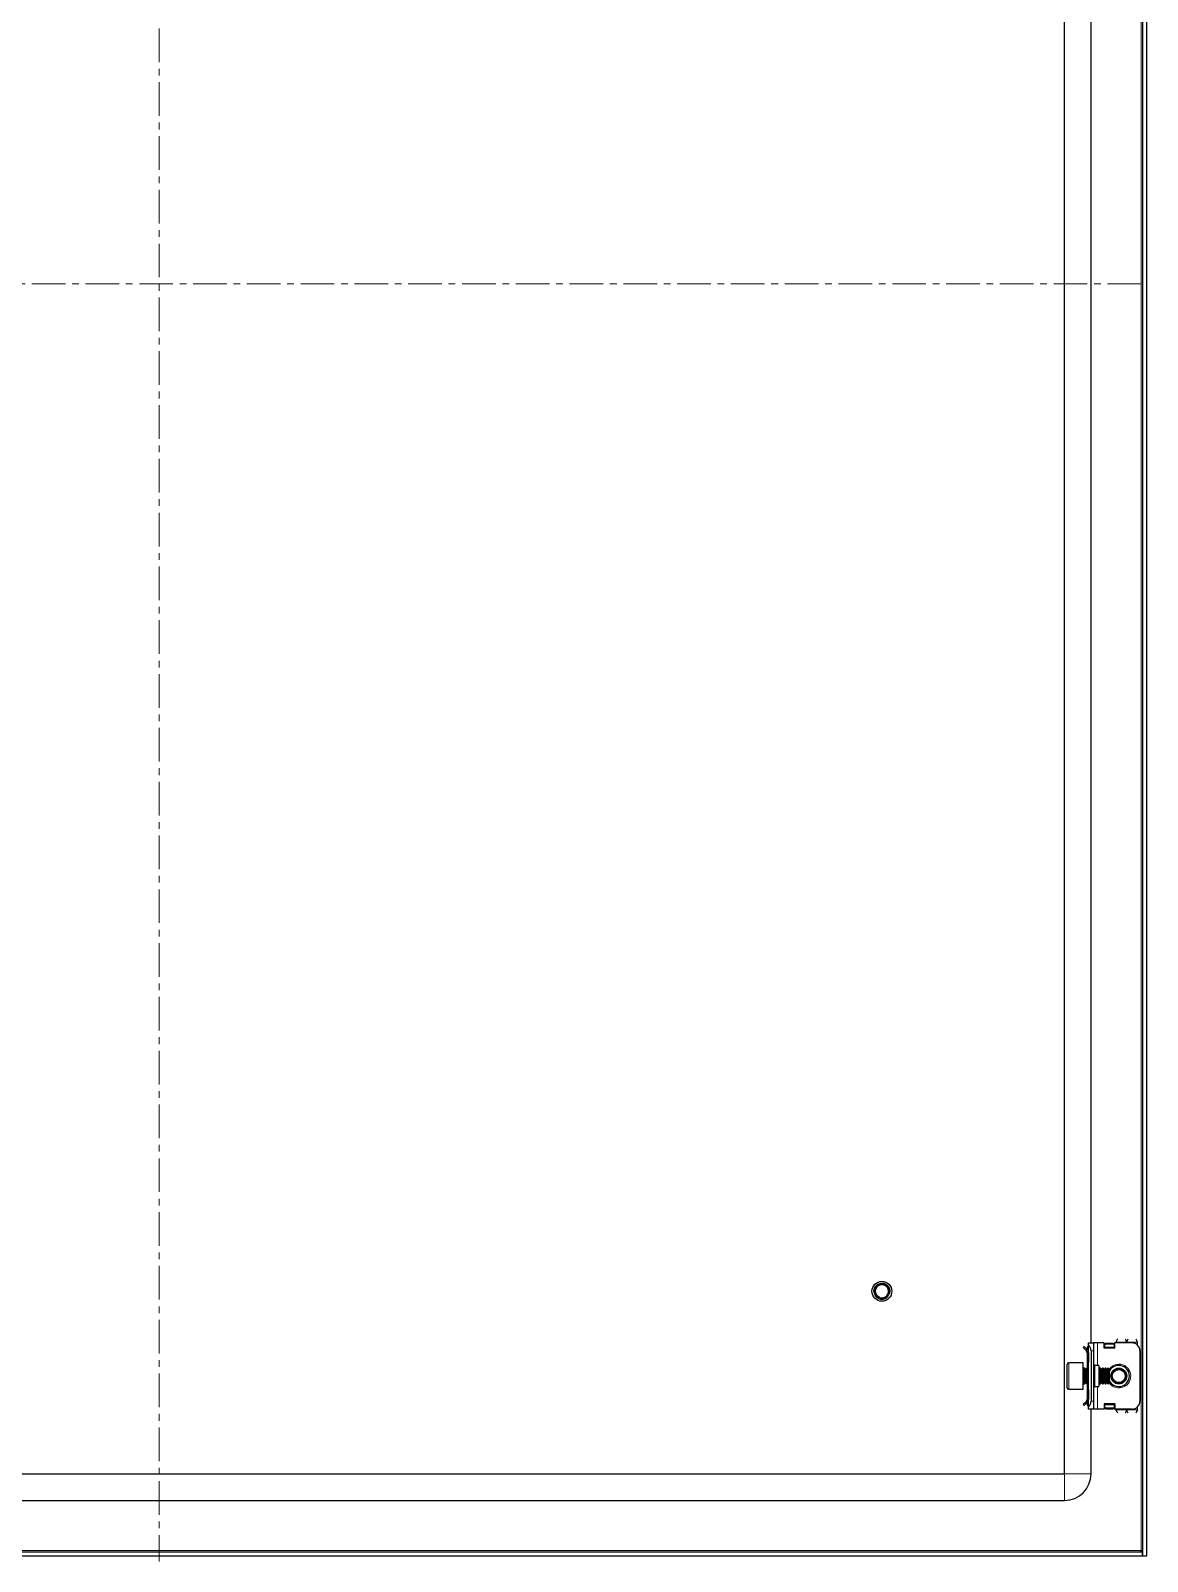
# Model space of a CAD drawing. Header units: millimetres. Extents: x -361 to 1428, y -353 to 966.
# Drawn here: x 1006 to 1428, y -190 to 388 of the extents above; entities that cross this region are included whole.
import ezdxf

# ---------------------------------------------------------------- set-up
doc = ezdxf.new("R2010")
doc.units = ezdxf.units.MM
doc.linetypes.add('CENTERX2', pattern=[20.32, 12.7, -2.54, 2.54, -2.54])
doc.layers.add('FORMAT', color=7, linetype='Continuous')

msp = doc.modelspace()

# ---------------------------------------------------------------- linework, layer by layer
at = {"color": 8, "linetype": 'Continuous', "lineweight": 18}
for p, q in [((1425.62, 770.49), (1425.62, -186.31)), ((1405.72, -109.41), (1405.51, -109.21)), ((1409.22, -107.91), (1409.22, -116.41)), ((1415.47, -109.56), (1411.97, -109.56)), ((1416.22, -107.66), (1420.22, -107.66)), ((1424.22, -107.66), (1420.22, -107.66)), ((1398.32, -115.41), (1398.32, -117.72)), ((1405.72, -109.91), (1405.22, -109.91)), ((1407.72, -110.91), (1406.72, -110.91)), ((1398.32, -117.72), (1398.32, -125.41)), ((1403.97, -117.41), (1403.97, -123.41)), ((1408.22, -116.41), (1408.22, -124.41)), ((1409.22, -124.41), (1409.22, -132.91)), ((1405.72, -130.91), (1405.22, -130.91)), ((1405.72, -131.41), (1405.51, -131.62)), ((1406.72, -129.91), (1407.72, -129.91)), ((1411.97, -131.27), (1415.47, -131.27)), ((1420.22, -133.16), (1416.22, -133.16)), ((1424.22, -133.16), (1420.22, -133.16)), ((1396.72, -157.41), (1396.72, -167.41)), ((1396.72, -157.41), (1406.72, -157.41)), ((1425.62, -186.31), (683.82, -186.31))]:
    msp.add_line(p, q, dxfattribs=at)
at = {"color": 7, "linetype": 'Continuous', "lineweight": 25}
for p, q in [((1426.22, 772.59), (1426.22, -188.41)), ((1427.72, 772.59), (1427.72, -188.41)), ((1396.72, -157.41), (1396.72, 741.59)), ((1406.72, -107.91), (1406.72, 692.09)), ((1325.45, -86.45), (1325.62, -86.32)), ((1326.18, -85.84), (1326.45, -85.71)), ((1326.74, -85.58), (1327.03, -85.51)), ((1327.12, -85.47), (1327.08, -85.48)), ((1327.27, -85.45), (1327.45, -85.43)), ((1328.26, -85.46), (1328.22, -85.46)), ((1328.44, -85.5), (1328.39, -85.49)), ((1328.62, -85.55), (1328.57, -85.54)), ((1328.63, -85.6), (1328.83, -85.63)), ((1328.79, -85.61), (1328.75, -85.6)), ((1329.15, -85.78), (1329.11, -85.75)), ((1329.15, -85.78), (1329.15, -85.89)), ((1329.33, -85.88), (1329.29, -85.86)), ((1329.5, -86), (1329.46, -85.97)), ((1329.5, -86), (1329.71, -86.18)), ((1329.66, -86.13), (1329.62, -86.1)), ((1329.81, -86.26), (1329.78, -86.23)), ((1329.94, -86.4), (1329.91, -86.37)), ((1324.73, -88.22), (1324.72, -88.27)), ((1324.72, -88.41), (1324.72, -88.41)), ((1324.73, -88.22), (1324.79, -87.91)), ((1324.75, -88.01), (1324.74, -88.06)), ((1324.78, -87.81), (1324.77, -87.86)), ((1324.83, -87.61), (1324.82, -87.66)), ((1324.88, -87.43), (1324.87, -87.48)), ((1324.94, -87.29), (1325.04, -87.11)), ((1324.95, -87.3), (1325.05, -87.11)), ((1325.43, -89.28), (1325.26, -88.87)), ((1325.56, -90.49), (1325.44, -90.36)), ((1325.45, -90.37), (1325.46, -90.39)), ((1325.56, -90.49), (1325.59, -90.53)), ((1325.7, -90.63), (1325.74, -90.67)), ((1325.86, -90.77), (1325.9, -90.8)), ((1326.02, -90.89), (1326.06, -90.92)), ((1326.55, -91.18), (1326.6, -91.2)), ((1327.52, -91.41), (1328.27, -91.34)), ((1328.41, -91.33), (1328.45, -91.32)), ((1328.6, -91.28), (1328.65, -91.27)), ((1328.79, -91.21), (1328.84, -91.2)), ((1329.17, -91.04), (1328.94, -91.12)), ((1328.98, -91.13), (1329.03, -91.11)), ((1329.34, -90.94), (1329.14, -91.05)), ((1329.16, -90.97), (1329.21, -91.02)), ((1329.17, -91.04), (1329.21, -91.02)), ((1330.01, -90.34), (1329.47, -90.85)), ((1329.91, -90.46), (1329.62, -90.73)), ((1329.79, -90.58), (1329.83, -90.55)), ((1330.53, -87.38), (1330.53, -87.37)), ((1330.63, -89.12), (1330.56, -89.35)), ((1330.59, -87.55), (1330.58, -87.51)), ((1330.58, -89.31), (1330.6, -89.26)), ((1330.64, -87.73), (1330.63, -87.69)), ((1330.63, -89.12), (1330.65, -89.07)), ((1330.68, -87.91), (1330.67, -87.87)), ((1330.68, -88.92), (1330.68, -88.87)), ((1330.72, -88.3), (1330.69, -88.54)), ((1330.72, -88.51), (1330.69, -88.76)), ((1330.7, -88.1), (1330.7, -88.06)), ((1330.7, -88.71), (1330.71, -88.66)), ((1330.72, -88.3), (1330.71, -88.25)), ((1330.72, -88.51), (1330.72, -88.46)), ((1404.16, -109.27), (1403.8, -109.63)), ((1404.78, -110.6), (1403.8, -109.63)), ((1405.13, -110.25), (1404.16, -109.27)), ((1405.51, -109.21), (1405.72, -109)), ((1405.72, -107.91), (1407.72, -107.91)), ((1405.72, -108.68), (1405.72, -107.91)), ((1405.72, -132.15), (1405.72, -108.68)), ((1407.72, -107.91), (1407.72, -110.91)), ((1409.22, -107.91), (1407.72, -107.91)), ((1411.72, -107.91), (1409.22, -107.91)), ((1411.72, -109.91), (1411.72, -107.91)), ((1411.97, -108.29), (1412.47, -107.94)), ((1412.47, -108.29), (1411.97, -108.65)), ((1411.97, -108.65), (1411.97, -108.29)), ((1411.97, -109.56), (1411.97, -108.65)), ((1411.97, -109.91), (1411.97, -109.56)), ((1412.47, -107.94), (1412.47, -108.29)), ((1412.47, -107.94), (1414.97, -107.94)), ((1412.47, -108.29), (1414.97, -108.29)), ((1414.97, -108.29), (1414.97, -107.94)), ((1414.97, -107.94), (1415.47, -108.29)), ((1415.47, -108.65), (1414.97, -108.29)), ((1415.47, -108.29), (1415.47, -108.65)), ((1415.47, -108.65), (1415.47, -109.56)), ((1415.47, -109.56), (1415.47, -109.91)), ((1415.52, -108.03), (1415.52, -109.91)), ((1415.72, -108.03), (1415.52, -108.03)), ((1415.72, -109.91), (1415.72, -107.91)), ((1422.22, -107.91), (1415.72, -107.91)), ((1416.22, -107.91), (1416.22, -107.66)), ((1424.22, -108.68), (1424.22, -107.66)), ((1403.72, -115.41), (1398.32, -115.41)), ((1403.72, -117.72), (1403.72, -115.41)), ((1404.78, -110.6), (1405.13, -110.25)), ((1405.22, -109.91), (1405.22, -110.31)), ((1405.22, -111.66), (1405.72, -111.66)), ((1405.22, -111.66), (1405.22, -115.16)), ((1405.72, -115.16), (1405.22, -115.16)), ((1405.22, -115.16), (1405.22, -117.41)), ((1405.72, -111.66), (1405.72, -115.16)), ((1406.72, -110.91), (1406.72, -129.91)), ((1407.72, -110.91), (1407.72, -129.91)), ((1415.72, -109.91), (1411.72, -109.91)), ((1425.22, -110.91), (1425.22, -129.91)), ((1397.72, -118.04), (1397.72, -116.01)), ((1397.72, -124.81), (1397.72, -118.04)), ((1403.72, -125.41), (1403.72, -117.72)), ((1404.33, -117.41), (1403.97, -117.41)), ((1404.72, -117.97), (1404.33, -117.41)), ((1404.33, -122.94), (1404.33, -117.41)), ((1405.11, -117.41), (1404.72, -117.97)), ((1404.72, -122.47), (1404.72, -117.97)), ((1405.33, -117.41), (1405.11, -117.41)), ((1405.11, -122.94), (1405.11, -117.41)), ((1405.72, -117.97), (1405.33, -117.41)), ((1405.33, -122.94), (1405.33, -117.41)), ((1409.72, -116.41), (1408.22, -116.41)), ((1409.72, -116.41), (1409.72, -124.41)), ((1410.11, -117.41), (1409.72, -117.97)), ((1410.33, -117.41), (1410.11, -117.41)), ((1410.11, -122.94), (1410.11, -117.41)), ((1410.72, -117.97), (1410.33, -117.41)), ((1410.33, -122.94), (1410.33, -117.41)), ((1411.11, -117.41), (1410.72, -117.97)), ((1410.72, -122.47), (1410.72, -117.97)), ((1411.33, -117.41), (1411.11, -117.41)), ((1411.11, -122.94), (1411.11, -117.41)), ((1411.72, -117.97), (1411.33, -117.41)), ((1411.33, -122.94), (1411.33, -117.41)), ((1412.11, -117.41), (1411.72, -117.97)), ((1411.72, -122.47), (1411.72, -117.97)), ((1412.33, -117.41), (1412.11, -117.41)), ((1412.11, -122.94), (1412.11, -117.41)), ((1412.72, -117.97), (1412.33, -117.41)), ((1412.33, -122.94), (1412.33, -117.41)), ((1413.11, -117.41), (1412.72, -117.97)), ((1412.72, -122.47), (1412.72, -117.97)), ((1413.16, -117.41), (1413.11, -117.41)), ((1413.11, -122.94), (1413.11, -117.41)), ((1413.72, -117.97), (1413.16, -117.41)), ((1413.16, -118.8), (1413.16, -117.41)), ((1413.16, -123.41), (1413.16, -118.8)), ((1413.72, -119.1), (1413.72, -117.97)), ((1413.72, -122.86), (1413.72, -119.1)), ((1398.32, -125.41), (1403.72, -125.41)), ((1403.97, -123.41), (1404.33, -123.41)), ((1404.33, -123.41), (1404.72, -122.86)), ((1404.33, -123.41), (1404.33, -122.94)), ((1404.72, -122.86), (1404.72, -122.47)), ((1404.72, -122.86), (1405.11, -123.41)), ((1405.11, -123.41), (1405.11, -122.94)), ((1405.11, -123.41), (1405.33, -123.41)), ((1405.22, -123.41), (1405.22, -125.66)), ((1405.22, -125.66), (1405.22, -129.16)), ((1405.22, -125.66), (1405.72, -125.66)), ((1405.33, -123.41), (1405.72, -122.86)), ((1405.33, -123.41), (1405.33, -122.94)), ((1405.72, -125.66), (1405.72, -129.16)), ((1408.22, -124.41), (1409.72, -124.41)), ((1409.72, -122.86), (1410.11, -123.41)), ((1410.11, -123.41), (1410.11, -122.94)), ((1410.11, -123.41), (1410.33, -123.41)), ((1410.33, -123.41), (1410.72, -122.86)), ((1410.33, -123.41), (1410.33, -122.94)), ((1410.72, -122.86), (1410.72, -122.47)), ((1410.72, -122.86), (1411.11, -123.41)), ((1411.11, -123.41), (1411.11, -122.94)), ((1411.11, -123.41), (1411.33, -123.41)), ((1411.33, -123.41), (1411.72, -122.86)), ((1411.33, -123.41), (1411.33, -122.94)), ((1411.72, -122.86), (1411.72, -122.47)), ((1411.72, -122.86), (1412.11, -123.41)), ((1412.11, -123.41), (1412.11, -122.94)), ((1412.11, -123.41), (1412.33, -123.41)), ((1412.33, -123.41), (1412.72, -122.86)), ((1412.33, -123.41), (1412.33, -122.94)), ((1412.72, -122.86), (1412.72, -122.47)), ((1412.72, -122.86), (1413.11, -123.41)), ((1413.11, -123.41), (1413.11, -122.94)), ((1413.11, -123.41), (1413.16, -123.41)), ((1413.16, -123.41), (1413.72, -122.86)), ((1404.78, -130.22), (1403.8, -131.2)), ((1404.16, -131.55), (1403.8, -131.2)), ((1405.13, -130.58), (1404.16, -131.55)), ((1404.78, -130.22), (1405.13, -130.58)), ((1405.22, -129.16), (1405.72, -129.16)), ((1405.22, -130.91), (1405.22, -130.45)), ((1405.72, -131.83), (1405.51, -131.62)), ((1405.72, -132.91), (1405.72, -132.15)), ((1407.72, -132.91), (1405.72, -132.91)), ((1406.72, -157.41), (1406.72, -132.91)), ((1407.72, -129.91), (1407.72, -132.91)), ((1409.22, -132.91), (1407.72, -132.91)), ((1411.72, -132.91), (1409.22, -132.91)), ((1415.72, -130.91), (1411.72, -130.91)), ((1411.72, -130.91), (1411.72, -132.91)), ((1411.97, -131.27), (1411.97, -130.91)), ((1411.97, -132.18), (1411.97, -131.27)), ((1411.97, -132.53), (1411.97, -132.18)), ((1411.97, -132.18), (1412.47, -132.53)), ((1412.47, -132.89), (1411.97, -132.53)), ((1412.47, -132.53), (1412.47, -132.89)), ((1414.97, -132.53), (1412.47, -132.53)), ((1414.97, -132.89), (1412.47, -132.89)), ((1414.97, -132.53), (1415.47, -132.18)), ((1414.97, -132.89), (1414.97, -132.53)), ((1415.47, -132.53), (1414.97, -132.89)), ((1415.47, -130.91), (1415.47, -131.27)), ((1415.47, -131.27), (1415.47, -132.18)), ((1415.47, -132.18), (1415.47, -132.53)), ((1415.52, -130.91), (1415.52, -132.8)), ((1415.52, -132.8), (1415.72, -132.8)), ((1415.72, -130.91), (1415.72, -132.91)), ((1422.22, -132.91), (1415.72, -132.91)), ((1416.22, -133.16), (1416.22, -132.91)), ((1424.22, -133.16), (1424.22, -132.15)), ((712.72, -157.41), (1396.72, -157.41)), ((712.72, -167.41), (1396.72, -167.41)), ((1426.02, -186.91), (683.42, -186.91)), ((1426.02, -188.41), (683.42, -188.41)), ((1425.62, -186.31), (1425.86, -186.91)), ((1426.02, -186.91), (1426.02, -188.41)), ((1427.72, -188.41), (1426.22, -188.41))]:
    msp.add_line(p, q, dxfattribs=at)
for centre, radius in [((1327.72, -88.41), 3.75), ((1417.22, -120.41), 3), ((1417.22, -120.41), 2.76), ((1417.22, -120.41), 2.45)]:
    msp.add_circle(centre, radius, dxfattribs=at)
for centre, radius, start, end in [((1327.72, -88.41), 2.5, 108.59442, 168.59442), ((1327.72, -88.41), 2.5, 48.59442, 108.59442), ((1327.72, -88.41), 2.5, 348.59442, 48.59442), ((1327.72, -88.41), 3, 180, 220.74374), ((1327.72, -88.41), 2.5, 168.59442, 190.51652), ((1327.72, -88.41), 3, 239.92857, 266.21929), ((1327.72, -88.41), 2.5, 255.88813, 288.59442), ((1327.72, -88.41), 2.5, 288.59442, 348.59442), ((1406.22, -109.91), 1, 135, 180), ((1403.72, -110.91), 3, 0, 48.18969), ((1422.22, -110.91), 3, 0, 90), ((1398.32, -116.01), 0.6, 90, 180), ((1403.97, -117.16), 0.25, 180, 270), ((1408.22, -115.91), 0.5, 180, 270), ((1417.22, -120.41), 4, 270, 151.04498), ((1398.32, -124.81), 0.6, 180, 270), ((1403.97, -123.66), 0.25, 90, 180), ((1408.22, -124.91), 0.5, 90, 180), ((1417.22, -120.41), 4, 208.95502, 270), ((1406.22, -130.91), 1, 180, 225), ((1403.72, -129.91), 3, 311.81031, 0), ((1422.22, -129.91), 3, 270, 0), ((1396.72, -157.41), 10, 270, 0)]:
    msp.add_arc(centre, radius, start, end, dxfattribs=at)
at = {"color": 8, "linetype": 'Continuous', "lineweight": 18}
for start, end in [(215.46217, 90), (90, 144.53783)]:
    msp.add_arc((1417.22, -120.41), 4.5, start, end, dxfattribs=at)
at = {"color": 7, "linetype": 'Continuous', "lineweight": 25}
for points, knots in [([(1324.88, -87.43), (1325.09, -87.01), (1325.41, -86.36), (1325.99, -85.97), (1326.2, -85.83)], [0, 0, 0, 0, 0.657042, 1, 1, 1, 1]), ([(1325.09, -87.03), (1325.12, -86.96), (1325.25, -86.61), (1325.57, -86.29), (1325.84, -86.07), (1325.89, -86.04)], [0, 0, 0, 0, 0.17549, 0.867074, 1, 1, 1, 1]), ([(1325.17, -86.89), (1325.19, -86.84), (1325.29, -86.54), (1325.54, -86.33), (1325.74, -86.16)], [0, 0, 0, 0, 0.171865, 1, 1, 1, 1]), ([(1326.56, -86.05), (1326.49, -86.09), (1326.17, -86.27), (1325.68, -86.74), (1325.37, -87.33), (1325.28, -87.67), (1325.27, -87.72)], [0, 0, 0, 0, 0.104785, 0.513079, 0.918136, 1, 1, 1, 1]), ([(1325.45, -86.45), (1325.45, -86.45), (1325.43, -86.47), (1325.42, -86.49), (1325.41, -86.5)], [0, 0, 0, 0, 0.2967964, 1, 1, 1, 1]), ([(1325.58, -86.31), (1325.57, -86.32), (1325.56, -86.33), (1325.55, -86.34), (1325.55, -86.34)], [0, 0, 0, 0, 0.484232, 1, 1, 1, 1]), ([(1325.71, -86.18), (1325.71, -86.19), (1325.69, -86.2), (1325.68, -86.21), (1325.68, -86.21)], [0, 0, 0, 0, 0.485158, 1, 1, 1, 1]), ([(1325.86, -86.06), (1325.85, -86.07), (1325.84, -86.08), (1325.83, -86.09), (1325.82, -86.09)], [0, 0, 0, 0, 0.4845464, 1, 1, 1, 1]), ([(1326.01, -85.95), (1326.01, -85.95), (1325.99, -85.96), (1325.98, -85.97), (1325.97, -85.97)], [0, 0, 0, 0, 0.4826873, 1, 1, 1, 1]), ([(1326.01, -85.95), (1326.02, -85.94), (1326.07, -85.9), (1326.13, -85.88), (1326.17, -85.86)], [0, 0, 0, 0, 0.2307506, 1, 1, 1, 1]), ([(1326.18, -85.84), (1326.17, -85.84), (1326.16, -85.85), (1326.15, -85.86), (1326.14, -85.86)], [0, 0, 0, 0, 0.480194, 1, 1, 1, 1]), ([(1326.18, -85.84), (1326.21, -85.86), (1326.27, -85.89), (1326.34, -85.96), (1326.38, -86.01), (1326.39, -86.04)], [0, 0, 0, 0, 0.3628583, 0.6934345, 1, 1, 1, 1]), ([(1326.54, -86.1), (1326.53, -86.09), (1326.49, -86.09), (1326.42, -86.06), (1326.34, -86.01), (1326.26, -85.93), (1326.22, -85.87), (1326.2, -85.83)], [0, 0, 0, 0, 0.084477, 0.253367, 0.470159, 0.686909, 1, 1, 1, 1]), ([(1326.36, -85.74), (1326.35, -85.74), (1326.34, -85.75), (1326.32, -85.76), (1326.32, -85.76)], [0, 0, 0, 0, 0.477867, 1, 1, 1, 1]), ([(1326.47, -86.04), (1326.47, -86.02), (1326.46, -85.97), (1326.43, -85.9), (1326.38, -85.82), (1326.34, -85.78), (1326.32, -85.76)], [0, 0, 0, 0, 0.154183, 0.462567, 0.728091, 1, 1, 1, 1]), ([(1326.36, -85.74), (1326.39, -85.76), (1326.45, -85.8), (1326.51, -85.87), (1326.56, -85.95), (1326.59, -86.02), (1326.59, -86.05), (1326.59, -86.06)], [0, 0, 0, 0, 0.2607623, 0.4948046, 0.7237939, 0.9427899, 1, 1, 1, 1]), ([(1326.55, -85.65), (1326.54, -85.65), (1326.53, -85.66), (1326.51, -85.67), (1326.5, -85.67)], [0, 0, 0, 0, 0.476486, 1, 1, 1, 1]), ([(1326.64, -86.07), (1326.64, -86.05), (1326.64, -86), (1326.63, -85.91), (1326.6, -85.82), (1326.56, -85.74), (1326.52, -85.69), (1326.5, -85.67)], [0, 0, 0, 0, 0.114393, 0.350182, 0.585971, 0.790611, 1, 1, 1, 1]), ([(1326.55, -85.65), (1326.57, -85.64), (1326.63, -85.62), (1326.7, -85.6), (1326.74, -85.6)], [0, 0, 0, 0, 0.301025, 1, 1, 1, 1]), ([(1326.55, -85.65), (1326.58, -85.67), (1326.63, -85.72), (1326.69, -85.8), (1326.72, -85.88), (1326.74, -85.96), (1326.75, -86.03), (1326.74, -86.06), (1326.74, -86.07)], [0, 0, 0, 0, 0.218347, 0.41099, 0.598711, 0.777744, 0.945667, 1, 1, 1, 1]), ([(1326.92, -86.04), (1326.91, -86.05), (1326.86, -86.06), (1326.78, -86.07), (1326.68, -86.07), (1326.61, -86.06), (1326.57, -86.05), (1326.56, -86.05)], [0, 0, 0, 0, 0.0990109, 0.3882762, 0.6130099, 0.8953836, 1, 1, 1, 1]), ([(1326.74, -85.58), (1326.73, -85.58), (1326.72, -85.59), (1326.7, -85.59), (1326.7, -85.59)], [0, 0, 0, 0, 0.476579, 1, 1, 1, 1]), ([(1326.77, -86.07), (1326.77, -86.07), (1326.79, -86.03), (1326.79, -85.96), (1326.8, -85.86), (1326.78, -85.76), (1326.75, -85.67), (1326.71, -85.62), (1326.7, -85.59)], [0, 0, 0, 0, 0.019058, 0.219488, 0.419831, 0.620151, 0.807785, 1, 1, 1, 1]), ([(1326.74, -85.58), (1326.77, -85.6), (1326.81, -85.65), (1326.86, -85.74), (1326.88, -85.82), (1326.89, -85.9), (1326.89, -85.98), (1326.88, -86.02), (1326.87, -86.03)], [0, 0, 0, 0, 0.213002, 0.396975, 0.575181, 0.744364, 0.902779, 1, 1, 1, 1]), ([(1326.93, -85.52), (1326.93, -85.52), (1326.91, -85.52), (1326.9, -85.53), (1326.89, -85.53)], [0, 0, 0, 0, 0.478977, 1, 1, 1, 1]), ([(1326.89, -86.03), (1326.9, -86.01), (1326.93, -85.95), (1326.94, -85.87), (1326.95, -85.78), (1326.94, -85.66), (1326.91, -85.58), (1326.89, -85.53)], [0, 0, 0, 0, 0.147065, 0.321231, 0.495346, 0.669443, 1, 1, 1, 1]), ([(1327.19, -85.81), (1327.18, -85.83), (1327.16, -85.88), (1327.1, -85.95), (1327, -86.01), (1326.95, -86.03), (1326.92, -86.04)], [0, 0, 0, 0, 0.153621, 0.528305, 0.811762, 1, 1, 1, 1]), ([(1326.93, -85.52), (1326.95, -85.55), (1326.99, -85.6), (1327.02, -85.69), (1327.03, -85.77), (1327.03, -85.86), (1327.01, -85.93), (1326.99, -85.99), (1326.97, -86.02), (1326.96, -86.03)], [0, 0, 0, 0, 0.195461, 0.359649, 0.517607, 0.666788, 0.806268, 0.936243, 1, 1, 1, 1]), ([(1327.01, -85.98), (1327.01, -85.98), (1327.04, -85.93), (1327.07, -85.85), (1327.1, -85.73), (1327.1, -85.65), (1327.1, -85.56), (1327.08, -85.51), (1327.08, -85.48)], [0, 0, 0, 0, 0.001313, 0.309582, 0.493731, 0.677835, 0.837663, 1, 1, 1, 1]), ([(1327.04, -85.98), (1327.07, -85.96), (1327.12, -85.92), (1327.16, -85.86), (1327.18, -85.82), (1327.19, -85.81)], [0, 0, 0, 0, 0.41332, 0.833507, 1, 1, 1, 1]), ([(1327.12, -85.47), (1327.13, -85.5), (1327.16, -85.55), (1327.17, -85.64), (1327.17, -85.72), (1327.16, -85.8), (1327.13, -85.89), (1327.08, -85.94), (1327.05, -85.98)], [0, 0, 0, 0, 0.162579, 0.32416, 0.478216, 0.623372, 0.759205, 1, 1, 1, 1]), ([(1327.12, -85.47), (1327.15, -85.47), (1327.47, -85.41), (1328.11, -85.4), (1328.77, -85.58), (1329.1, -85.75), (1329.17, -85.79)], [0, 0, 0, 0, 0.044285, 0.46488, 0.894202, 1, 1, 1, 1]), ([(1329.16, -86.09), (1329.1, -86.06), (1328.77, -85.88), (1328.1, -85.7), (1327.48, -85.74), (1327.19, -85.81), (1327.19, -85.81)], [0, 0, 0, 0, 0.102158, 0.551599, 0.99962, 1, 1, 1, 1]), ([(1327.55, -85.44), (1327.62, -85.43), (1327.79, -85.4), (1327.96, -85.42), (1328.06, -85.43)], [0, 0, 0, 0, 0.399625, 1, 1, 1, 1]), ([(1328.24, -85.48), (1328.28, -85.48), (1328.42, -85.48), (1328.56, -85.53), (1328.65, -85.56)], [0, 0, 0, 0, 0.317385, 1, 1, 1, 1]), ([(1329.09, -86.07), (1329.09, -86.06), (1329.08, -86.03), (1329.09, -85.97), (1329.12, -85.88), (1329.15, -85.82), (1329.17, -85.79)], [0, 0, 0, 0, 0.058255, 0.305509, 0.64716, 1, 1, 1, 1]), ([(1329.37, -86.54), (1329.36, -86.53), (1329.33, -86.5), (1329.28, -86.43), (1329.23, -86.35), (1329.19, -86.26), (1329.17, -86.18), (1329.17, -86.12), (1329.16, -86.09)], [0, 0, 0, 0, 0.066273, 0.267344, 0.423096, 0.618734, 0.814089, 1, 1, 1, 1]), ([(1329.17, -86.09), (1329.19, -86.07), (1329.22, -86.02), (1329.26, -85.94), (1329.28, -85.88), (1329.29, -85.86)], [0, 0, 0, 0, 0.351509, 0.671861, 1, 1, 1, 1]), ([(1329.33, -85.88), (1329.33, -85.92), (1329.32, -85.99), (1329.29, -86.08), (1329.25, -86.16), (1329.21, -86.21), (1329.19, -86.23), (1329.19, -86.23)], [0, 0, 0, 0, 0.275174, 0.522846, 0.765225, 0.99702, 1, 1, 1, 1]), ([(1329.2, -86.28), (1329.21, -86.28), (1329.26, -86.25), (1329.32, -86.2), (1329.38, -86.13), (1329.43, -86.05), (1329.45, -86), (1329.46, -85.97)], [0, 0, 0, 0, 0.084965, 0.329338, 0.573716, 0.784411, 1, 1, 1, 1]), ([(1329.5, -86), (1329.49, -86.03), (1329.48, -86.1), (1329.44, -86.19), (1329.39, -86.27), (1329.33, -86.33), (1329.28, -86.37), (1329.25, -86.38), (1329.25, -86.38)], [0, 0, 0, 0, 0.222831, 0.420099, 0.612409, 0.79585, 0.967895, 1, 1, 1, 1]), ([(1329.26, -86.41), (1329.26, -86.41), (1329.3, -86.4), (1329.36, -86.37), (1329.45, -86.32), (1329.52, -86.25), (1329.58, -86.18), (1329.61, -86.12), (1329.62, -86.1)], [0, 0, 0, 0, 0.002693, 0.20821, 0.413641, 0.619057, 0.807274, 1, 1, 1, 1]), ([(1329.66, -86.13), (1329.65, -86.16), (1329.63, -86.23), (1329.58, -86.31), (1329.52, -86.38), (1329.46, -86.43), (1329.39, -86.46), (1329.34, -86.47), (1329.31, -86.48)], [0, 0, 0, 0, 0.203485, 0.379971, 0.551008, 0.713426, 0.865499, 1, 1, 1, 1]), ([(1329.36, -86.49), (1329.4, -86.49), (1329.46, -86.47), (1329.55, -86.44), (1329.64, -86.38), (1329.72, -86.32), (1329.76, -86.26), (1329.78, -86.23)], [0, 0, 0, 0, 0.190996, 0.383798, 0.576553, 0.78528, 1, 1, 1, 1]), ([(1329.82, -86.62), (1329.81, -86.62), (1329.79, -86.63), (1329.73, -86.65), (1329.65, -86.66), (1329.54, -86.64), (1329.44, -86.6), (1329.39, -86.55), (1329.37, -86.54)], [0, 0, 0, 0, 0.0458661, 0.2307436, 0.3874614, 0.6582461, 0.861978, 1, 1, 1, 1]), ([(1329.81, -86.26), (1329.8, -86.3), (1329.77, -86.36), (1329.71, -86.43), (1329.64, -86.48), (1329.57, -86.52), (1329.5, -86.55), (1329.45, -86.55), (1329.43, -86.55)], [0, 0, 0, 0, 0.211659, 0.390361, 0.562352, 0.724819, 0.876696, 1, 1, 1, 1]), ([(1329.45, -86.57), (1329.46, -86.57), (1329.53, -86.57), (1329.63, -86.55), (1329.74, -86.51), (1329.83, -86.45), (1329.88, -86.4), (1329.91, -86.37)], [0, 0, 0, 0, 0.046579, 0.362688, 0.551736, 0.740753, 1, 1, 1, 1]), ([(1329.46, -86.6), (1329.49, -86.61), (1329.55, -86.63), (1329.64, -86.64), (1329.73, -86.64), (1329.79, -86.62), (1329.82, -86.62)], [0, 0, 0, 0, 0.2517951, 0.502165, 0.752314, 1, 1, 1, 1]), ([(1329.94, -86.4), (1329.93, -86.43), (1329.9, -86.48), (1329.83, -86.53), (1329.76, -86.58), (1329.69, -86.61), (1329.61, -86.62), (1329.55, -86.62), (1329.51, -86.61), (1329.5, -86.61)], [0, 0, 0, 0, 0.1692257, 0.337427, 0.4979348, 0.6491787, 0.7905823, 0.9226882, 1, 1, 1, 1]), ([(1330.55, -88.45), (1330.55, -88.38), (1330.53, -87.99), (1330.36, -87.32), (1329.99, -86.84), (1329.82, -86.62)], [0, 0, 0, 0, 0.108003, 0.585763, 1, 1, 1, 1]), ([(1329.94, -86.4), (1330.07, -86.55), (1330.35, -86.9), (1330.64, -87.56), (1330.69, -88.07), (1330.72, -88.33)], [0, 0, 0, 0, 0.274163, 0.639603, 1, 1, 1, 1]), ([(1330.03, -86.53), (1330.07, -86.57), (1330.21, -86.71), (1330.3, -86.88), (1330.37, -87)], [0, 0, 0, 0, 0.288707, 1, 1, 1, 1]), ([(1325.21, -88.13), (1325.2, -88.14), (1325.19, -88.17), (1325.14, -88.22), (1325.09, -88.28), (1325.03, -88.33), (1324.95, -88.37), (1324.86, -88.4), (1324.79, -88.41), (1324.74, -88.41), (1324.72, -88.41)], [0, 0, 0, 0, 0.060221, 0.18113, 0.301988, 0.42281, 0.589437, 0.75603, 0.87711, 1, 1, 1, 1]), ([(1324.72, -88.42), (1324.72, -88.37), (1324.71, -88.29), (1324.73, -88.22), (1324.74, -88.19)], [0, 0, 0, 0, 0.659859, 1, 1, 1, 1]), ([(1325.08, -88.29), (1325.05, -88.27), (1324.99, -88.25), (1324.9, -88.24), (1324.81, -88.24), (1324.75, -88.26), (1324.72, -88.27)], [0, 0, 0, 0, 0.237597, 0.5167288, 0.7555275, 1, 1, 1, 1]), ([(1324.72, -88.42), (1324.75, -88.41), (1324.81, -88.37), (1324.9, -88.35), (1324.96, -88.34), (1324.99, -88.34)], [0, 0, 0, 0, 0.371226, 0.708872, 1, 1, 1, 1]), ([(1325.65, -90.2), (1325.62, -90.17), (1325.38, -89.95), (1325.03, -89.49), (1324.79, -88.88), (1324.74, -88.53), (1324.72, -88.41)], [0, 0, 0, 0, 0.050685, 0.485619, 0.826643, 1, 1, 1, 1]), ([(1324.73, -88.22), (1324.76, -88.2), (1324.82, -88.17), (1324.92, -88.16), (1325.01, -88.16), (1325.09, -88.17), (1325.14, -88.19), (1325.16, -88.2)], [0, 0, 0, 0, 0.235039, 0.445532, 0.651268, 0.847853, 1, 1, 1, 1]), ([(1325.18, -88.17), (1325.16, -88.15), (1325.1, -88.11), (1325.01, -88.08), (1324.92, -88.05), (1324.83, -88.05), (1324.77, -88.06), (1324.74, -88.06)], [0, 0, 0, 0, 0.189173, 0.404697, 0.62022, 0.807935, 1, 1, 1, 1]), ([(1324.75, -88.01), (1324.78, -88), (1324.85, -87.98), (1324.94, -87.97), (1325.03, -87.98), (1325.11, -88.01), (1325.17, -88.04), (1325.21, -88.06), (1325.21, -88.07)], [0, 0, 0, 0, 0.214065, 0.402363, 0.585629, 0.760234, 0.923894, 1, 1, 1, 1]), ([(1325.24, -88.06), (1325.23, -88.05), (1325.2, -88.02), (1325.14, -87.96), (1325.05, -87.91), (1324.96, -87.87), (1324.87, -87.85), (1324.8, -87.86), (1324.77, -87.86)], [0, 0, 0, 0, 0.069872, 0.258455, 0.446951, 0.635422, 0.81547, 1, 1, 1, 1]), ([(1324.78, -87.81), (1324.79, -87.76), (1324.8, -87.68), (1324.84, -87.6), (1324.85, -87.58)], [0, 0, 0, 0, 0.657988, 1, 1, 1, 1]), ([(1324.78, -87.81), (1324.82, -87.8), (1324.88, -87.79), (1324.98, -87.79), (1325.06, -87.82), (1325.14, -87.85), (1325.2, -87.89), (1325.23, -87.93), (1325.24, -87.94)], [0, 0, 0, 0, 0.208898, 0.388587, 0.562428, 0.727295, 0.881578, 1, 1, 1, 1]), ([(1325.25, -87.92), (1325.23, -87.9), (1325.2, -87.85), (1325.14, -87.79), (1325.07, -87.74), (1324.99, -87.7), (1324.9, -87.67), (1324.84, -87.66), (1324.82, -87.66)], [0, 0, 0, 0, 0.137266, 0.30795, 0.478578, 0.649185, 0.822833, 1, 1, 1, 1]), ([(1324.83, -87.61), (1324.86, -87.61), (1324.92, -87.61), (1325, -87.63), (1325.08, -87.66), (1325.15, -87.7), (1325.21, -87.75), (1325.25, -87.81), (1325.27, -87.84), (1325.27, -87.86)], [0, 0, 0, 0, 0.165667, 0.330522, 0.488809, 0.638525, 0.778629, 0.909213, 1, 1, 1, 1]), ([(1325.25, -87.78), (1325.24, -87.76), (1325.22, -87.72), (1325.17, -87.66), (1325.1, -87.59), (1325.02, -87.53), (1324.94, -87.5), (1324.89, -87.48), (1324.87, -87.48)], [0, 0, 0, 0, 0.076151, 0.276704, 0.47712, 0.677473, 0.837574, 1, 1, 1, 1]), ([(1324.88, -87.43), (1324.91, -87.44), (1324.97, -87.44), (1325.05, -87.48), (1325.12, -87.52), (1325.18, -87.57), (1325.22, -87.63), (1325.25, -87.69), (1325.27, -87.75), (1325.28, -87.78), (1325.28, -87.79)], [0, 0, 0, 0, 0.154027, 0.307095, 0.452862, 0.590123, 0.718565, 0.838856, 0.95247, 1, 1, 1, 1]), ([(1324.96, -87.3), (1324.97, -87.24), (1325, -87.12), (1325.07, -87), (1325.1, -86.94)], [0, 0, 0, 0, 0.4624819, 1, 1, 1, 1]), ([(1325.21, -88.08), (1325.2, -88.19), (1325.19, -88.45), (1325.23, -88.72), (1325.26, -88.87)], [0, 0, 0, 0, 0.4085207, 1, 1, 1, 1]), ([(1325.27, -87.92), (1325.27, -87.93), (1325.26, -87.97), (1325.24, -88.03), (1325.21, -88.07), (1325.21, -88.08)], [0, 0, 0, 0, 0.157682, 0.80304, 1, 1, 1, 1]), ([(1325.27, -87.72), (1325.27, -87.76), (1325.28, -87.82), (1325.27, -87.89), (1325.27, -87.92)], [0, 0, 0, 0, 0.544473, 1, 1, 1, 1]), ([(1326.71, -90.65), (1326.64, -90.61), (1326.32, -90.45), (1325.8, -90.04), (1325.55, -89.53), (1325.43, -89.28)], [0, 0, 0, 0, 0.130652, 0.560007, 1, 1, 1, 1]), ([(1325.45, -90.37), (1325.46, -90.35), (1325.49, -90.3), (1325.56, -90.24), (1325.61, -90.21), (1325.64, -90.2), (1325.65, -90.2)], [0, 0, 0, 0, 0.315056, 0.630194, 0.945514, 1, 1, 1, 1]), ([(1326.01, -90.24), (1325.98, -90.23), (1325.92, -90.22), (1325.84, -90.22), (1325.76, -90.23), (1325.67, -90.25), (1325.57, -90.3), (1325.5, -90.36), (1325.46, -90.39)], [0, 0, 0, 0, 0.149407, 0.278563, 0.407661, 0.536722, 0.727045, 1, 1, 1, 1]), ([(1325.56, -90.49), (1325.57, -90.47), (1325.6, -90.42), (1325.66, -90.35), (1325.73, -90.3), (1325.8, -90.26), (1325.87, -90.24), (1325.95, -90.24), (1326, -90.25), (1326.02, -90.25)], [0, 0, 0, 0, 0.159446, 0.318034, 0.469983, 0.61348, 0.747649, 0.872856, 1, 1, 1, 1]), ([(1326.07, -90.29), (1326.07, -90.29), (1326.03, -90.29), (1325.97, -90.3), (1325.88, -90.32), (1325.8, -90.35), (1325.72, -90.4), (1325.65, -90.45), (1325.61, -90.5), (1325.59, -90.53)], [0, 0, 0, 0, 0.018281, 0.175639, 0.332896, 0.490097, 0.647274, 0.821632, 1, 1, 1, 1]), ([(1325.65, -90.2), (1325.67, -90.19), (1325.71, -90.18), (1325.8, -90.17), (1325.9, -90.19), (1325.98, -90.23), (1326.06, -90.28), (1326.15, -90.36), (1326.22, -90.48), (1326.24, -90.56), (1326.25, -90.6)], [0, 0, 0, 0, 0.0736464, 0.1695635, 0.351373, 0.4388934, 0.519676, 0.6829056, 0.8511995, 1, 1, 1, 1]), ([(1325.7, -90.63), (1325.71, -90.6), (1325.74, -90.54), (1325.79, -90.46), (1325.85, -90.4), (1325.92, -90.35), (1326, -90.32), (1326.05, -90.31), (1326.08, -90.31), (1326.09, -90.31)], [0, 0, 0, 0, 0.198035, 0.367663, 0.531495, 0.686664, 0.831818, 0.981917, 1, 1, 1, 1]), ([(1326.15, -90.37), (1326.14, -90.37), (1326.1, -90.38), (1326.02, -90.41), (1325.93, -90.45), (1325.85, -90.51), (1325.79, -90.58), (1325.75, -90.64), (1325.74, -90.67)], [0, 0, 0, 0, 0.0505, 0.241124, 0.431653, 0.622154, 0.808692, 1, 1, 1, 1]), ([(1325.86, -90.77), (1325.86, -90.73), (1325.88, -90.66), (1325.92, -90.58), (1325.98, -90.51), (1326.04, -90.45), (1326.1, -90.41), (1326.15, -90.4), (1326.16, -90.4)], [0, 0, 0, 0, 0.209239, 0.392702, 0.571062, 0.740844, 0.899958, 1, 1, 1, 1]), ([(1326.21, -90.48), (1326.19, -90.49), (1326.13, -90.51), (1326.05, -90.57), (1325.98, -90.64), (1325.93, -90.71), (1325.91, -90.77), (1325.9, -90.8)], [0, 0, 0, 0, 0.172104, 0.391099, 0.610089, 0.802801, 1, 1, 1, 1]), ([(1326.02, -90.89), (1326.03, -90.85), (1326.04, -90.78), (1326.07, -90.69), (1326.12, -90.61), (1326.17, -90.55), (1326.21, -90.52), (1326.22, -90.51)], [0, 0, 0, 0, 0.240212, 0.454711, 0.664287, 0.864517, 1, 1, 1, 1]), ([(1326.26, -90.62), (1326.24, -90.64), (1326.19, -90.68), (1326.13, -90.75), (1326.09, -90.83), (1326.07, -90.89), (1326.06, -90.92)], [0, 0, 0, 0, 0.228254, 0.510351, 0.752319, 1, 1, 1, 1]), ([(1326.2, -91), (1326.2, -90.96), (1326.2, -90.89), (1326.23, -90.8), (1326.25, -90.74), (1326.27, -90.71), (1326.27, -90.71)], [0, 0, 0, 0, 0.357139, 0.680979, 0.998183, 1, 1, 1, 1]), ([(1326.25, -90.6), (1326.26, -90.62), (1326.27, -90.66), (1326.28, -90.74), (1326.27, -90.83), (1326.26, -90.92), (1326.23, -90.98), (1326.22, -91.01)], [0, 0, 0, 0, 0.113604, 0.31095, 0.508229, 0.75166, 1, 1, 1, 1]), ([(1327.11, -90.84), (1326.82, -90.79), (1326.53, -90.73), (1326.26, -90.6), (1326.25, -90.6)], [0, 0, 0, 0, 0.965671, 1, 1, 1, 1]), ([(1327.11, -90.84), (1327.02, -90.8), (1326.88, -90.74), (1326.75, -90.67), (1326.71, -90.65)], [0, 0, 0, 0, 0.681733, 1, 1, 1, 1]), ([(1328.27, -91.34), (1328.26, -91.32), (1328.24, -91.27), (1328.22, -91.2), (1328.22, -91.12), (1328.24, -91.04), (1328.28, -90.96), (1328.34, -90.88), (1328.43, -90.82), (1328.49, -90.79), (1328.52, -90.78)], [0, 0, 0, 0, 0.098631, 0.238541, 0.378532, 0.49895, 0.601027, 0.777401, 0.9101, 1, 1, 1, 1]), ([(1328.42, -90.83), (1328.41, -90.84), (1328.38, -90.86), (1328.35, -90.92), (1328.3, -91), (1328.27, -91.09), (1328.26, -91.18), (1328.26, -91.27), (1328.26, -91.32), (1328.27, -91.34)], [0, 0, 0, 0, 0.036757, 0.196192, 0.355485, 0.51469, 0.719746, 0.882005, 1, 1, 1, 1]), ([(1328.41, -91.33), (1328.39, -91.31), (1328.37, -91.25), (1328.34, -91.17), (1328.33, -91.09), (1328.34, -91.01), (1328.37, -90.92), (1328.41, -90.86), (1328.44, -90.82)], [0, 0, 0, 0, 0.16279, 0.324686, 0.479688, 0.626058, 0.76302, 1, 1, 1, 1]), ([(1328.5, -90.8), (1328.49, -90.82), (1328.46, -90.87), (1328.43, -90.96), (1328.41, -91.06), (1328.41, -91.19), (1328.44, -91.27), (1328.45, -91.32)], [0, 0, 0, 0, 0.13286, 0.29106, 0.491007, 0.69089, 1, 1, 1, 1]), ([(1328.6, -91.28), (1328.58, -91.25), (1328.54, -91.2), (1328.5, -91.11), (1328.48, -91.03), (1328.48, -90.95), (1328.49, -90.87), (1328.5, -90.82), (1328.52, -90.79), (1328.52, -90.78)], [0, 0, 0, 0, 0.198483, 0.367712, 0.531083, 0.685778, 0.830503, 0.965152, 1, 1, 1, 1]), ([(1328.52, -90.78), (1328.53, -90.78), (1328.58, -90.76), (1328.65, -90.75), (1328.75, -90.75), (1328.84, -90.76), (1328.93, -90.79), (1329.01, -90.83), (1329.09, -90.87), (1329.14, -90.92), (1329.17, -90.96), (1329.18, -90.97)], [0, 0, 0, 0, 0.04296, 0.1733, 0.274263, 0.401081, 0.527716, 0.654259, 0.780759, 0.936852, 1, 1, 1, 1]), ([(1328.61, -90.76), (1328.61, -90.77), (1328.59, -90.81), (1328.57, -90.88), (1328.56, -90.98), (1328.57, -91.08), (1328.6, -91.18), (1328.63, -91.24), (1328.65, -91.27)], [0, 0, 0, 0, 0.043388, 0.23288, 0.422274, 0.611632, 0.803279, 1, 1, 1, 1]), ([(1328.79, -91.21), (1328.77, -91.19), (1328.72, -91.14), (1328.67, -91.06), (1328.63, -90.98), (1328.62, -90.89), (1328.62, -90.82), (1328.63, -90.74), (1328.65, -90.7), (1328.66, -90.68)], [0, 0, 0, 0, 0.178432, 0.334298, 0.485755, 0.629895, 0.764985, 0.881007, 1, 1, 1, 1]), ([(1328.73, -90.75), (1328.73, -90.78), (1328.72, -90.85), (1328.72, -90.94), (1328.75, -91.04), (1328.78, -91.12), (1328.82, -91.17), (1328.84, -91.2)], [0, 0, 0, 0, 0.181695, 0.396783, 0.61186, 0.803681, 1, 1, 1, 1]), ([(1328.98, -91.13), (1328.95, -91.11), (1328.9, -91.07), (1328.84, -90.99), (1328.8, -90.91), (1328.77, -90.83), (1328.77, -90.78), (1328.76, -90.76)], [0, 0, 0, 0, 0.234253, 0.442787, 0.646465, 0.841043, 1, 1, 1, 1]), ([(1328.87, -90.78), (1328.87, -90.78), (1328.87, -90.81), (1328.89, -90.88), (1328.92, -90.97), (1328.97, -91.05), (1329.01, -91.09), (1329.03, -91.11)], [0, 0, 0, 0, 0.00279, 0.269575, 0.536371, 0.765499, 1, 1, 1, 1]), ([(1329.17, -91.04), (1329.14, -91.02), (1329.08, -90.98), (1329.01, -90.91), (1328.97, -90.85), (1328.95, -90.81), (1328.95, -90.8)], [0, 0, 0, 0, 0.3195142, 0.6084926, 0.891527, 1, 1, 1, 1]), ([(1329.18, -90.97), (1329.25, -90.92), (1329.6, -90.69), (1330.09, -90.18), (1330.32, -89.63), (1330.42, -89.38)], [0, 0, 0, 0, 0.128781, 0.613629, 1, 1, 1, 1]), ([(1330.15, -88.98), (1330.16, -89.01), (1330.17, -89.08), (1330.21, -89.16), (1330.26, -89.24), (1330.32, -89.3), (1330.37, -89.35), (1330.41, -89.37), (1330.42, -89.38)], [0, 0, 0, 0, 0.1827374, 0.3634226, 0.5439468, 0.7243733, 0.9047468, 1, 1, 1, 1]), ([(1330.42, -89.38), (1330.42, -89.38), (1330.39, -89.37), (1330.33, -89.34), (1330.27, -89.3), (1330.23, -89.24), (1330.18, -89.17), (1330.16, -89.06), (1330.16, -88.97), (1330.17, -88.92), (1330.17, -88.91)], [0, 0, 0, 0, 0.022761, 0.192243, 0.346896, 0.477535, 0.588677, 0.783334, 0.968624, 1, 1, 1, 1]), ([(1330.58, -89.31), (1330.55, -89.3), (1330.49, -89.3), (1330.41, -89.28), (1330.34, -89.24), (1330.27, -89.19), (1330.22, -89.14), (1330.19, -89.08), (1330.16, -89.03), (1330.16, -89.01), (1330.16, -89.01)], [0, 0, 0, 0, 0.159812, 0.318711, 0.470648, 0.614013, 0.748131, 0.873387, 0.991083, 1, 1, 1, 1]), ([(1330.17, -88.91), (1330.18, -88.88), (1330.2, -88.8), (1330.25, -88.7), (1330.32, -88.61), (1330.38, -88.55), (1330.45, -88.5), (1330.51, -88.47), (1330.55, -88.46), (1330.55, -88.45)], [0, 0, 0, 0, 0.125166, 0.336769, 0.488675, 0.640371, 0.791962, 0.943503, 1, 1, 1, 1]), ([(1330.17, -88.95), (1330.18, -88.97), (1330.21, -89.02), (1330.26, -89.08), (1330.34, -89.15), (1330.42, -89.21), (1330.51, -89.24), (1330.57, -89.26), (1330.6, -89.26)], [0, 0, 0, 0, 0.112687, 0.266978, 0.464332, 0.661607, 0.829157, 1, 1, 1, 1]), ([(1330.63, -89.12), (1330.6, -89.12), (1330.53, -89.13), (1330.44, -89.12), (1330.36, -89.09), (1330.29, -89.05), (1330.23, -89), (1330.2, -88.96), (1330.18, -88.94)], [0, 0, 0, 0, 0.207037, 0.38272, 0.55212, 0.712365, 0.86221, 1, 1, 1, 1]), ([(1330.68, -88.92), (1330.64, -88.93), (1330.58, -88.95), (1330.48, -88.95), (1330.39, -88.93), (1330.31, -88.9), (1330.25, -88.86), (1330.21, -88.83), (1330.2, -88.81)], [0, 0, 0, 0, 0.205811, 0.38496, 0.558827, 0.724121, 0.878934, 1, 1, 1, 1]), ([(1330.21, -88.86), (1330.23, -88.89), (1330.28, -88.93), (1330.36, -88.99), (1330.45, -89.04), (1330.54, -89.06), (1330.61, -89.07), (1330.65, -89.07)], [0, 0, 0, 0, 0.183111, 0.381533, 0.579913, 0.787111, 1, 1, 1, 1]), ([(1330.24, -88.73), (1330.27, -88.75), (1330.32, -88.79), (1330.41, -88.84), (1330.5, -88.87), (1330.59, -88.88), (1330.65, -88.87), (1330.68, -88.87)], [0, 0, 0, 0, 0.19243, 0.403622, 0.614801, 0.805152, 1, 1, 1, 1]), ([(1330.7, -88.71), (1330.67, -88.73), (1330.61, -88.75), (1330.51, -88.76), (1330.42, -88.76), (1330.33, -88.74), (1330.28, -88.72), (1330.26, -88.7), (1330.26, -88.7)], [0, 0, 0, 0, 0.2279084, 0.430276, 0.6277069, 0.8161337, 0.9928401, 1, 1, 1, 1]), ([(1330.32, -88.61), (1330.33, -88.62), (1330.36, -88.64), (1330.44, -88.66), (1330.53, -88.68), (1330.62, -88.68), (1330.68, -88.67), (1330.71, -88.66)], [0, 0, 0, 0, 0.050156, 0.304513, 0.55888, 0.776903, 1, 1, 1, 1]), ([(1330.72, -88.51), (1330.68, -88.52), (1330.62, -88.55), (1330.53, -88.58), (1330.44, -88.58), (1330.39, -88.57), (1330.37, -88.57)], [0, 0, 0, 0, 0.293779, 0.558982, 0.818494, 1, 1, 1, 1]), ([(1330.41, -87.12), (1330.43, -87.14), (1330.52, -87.28), (1330.56, -87.44), (1330.6, -87.57)], [0, 0, 0, 0, 0.192577, 1, 1, 1, 1]), ([(1330.49, -88.48), (1330.51, -88.48), (1330.56, -88.49), (1330.63, -88.48), (1330.69, -88.47), (1330.72, -88.46)], [0, 0, 0, 0, 0.236131, 0.613435, 1, 1, 1, 1]), ([(1330.61, -87.67), (1330.62, -87.71), (1330.69, -87.86), (1330.7, -88.02), (1330.71, -88.14)], [0, 0, 0, 0, 0.28291, 1, 1, 1, 1]), ([(1416.22, -107.66), (1416.31, -107.42), (1416.51, -106.93), (1416.7, -106.54), (1416.79, -106.34)], [0, 0, 0, 0, 0.5020654, 1, 1, 1, 1]), ([(1419.65, -106.35), (1419.73, -106.51), (1419.9, -106.86), (1420.09, -107.34), (1420.2, -107.62), (1420.22, -107.66)], [0, 0, 0, 0, 0.415483, 0.917152, 1, 1, 1, 1]), ([(1420.22, -107.66), (1420.31, -107.42), (1420.51, -106.93), (1420.7, -106.54), (1420.79, -106.34)], [0, 0, 0, 0, 0.502065, 1, 1, 1, 1]), ([(1423.65, -106.35), (1423.73, -106.51), (1423.9, -106.86), (1424.09, -107.34), (1424.2, -107.62), (1424.22, -107.66)], [0, 0, 0, 0, 0.415483, 0.917152, 1, 1, 1, 1]), ([(1405.22, -111.66), (1405.2, -111.47), (1405.17, -111.18), (1404.98, -110.83), (1404.85, -110.68), (1404.78, -110.6)], [0, 0, 0, 0, 0.485042, 0.738404, 1, 1, 1, 1]), ([(1405.72, -111.66), (1405.69, -111.42), (1405.64, -110.94), (1405.35, -110.48), (1405.16, -110.28), (1405.13, -110.25)], [0, 0, 0, 0, 0.461863, 0.923726, 1, 1, 1, 1]), ([(1404.78, -130.22), (1404.9, -130.07), (1405.08, -129.85), (1405.2, -129.47), (1405.21, -129.27), (1405.22, -129.16)], [0, 0, 0, 0, 0.485042, 0.738404, 1, 1, 1, 1]), ([(1405.13, -130.58), (1405.29, -130.39), (1405.59, -130.01), (1405.71, -129.48), (1405.72, -129.2), (1405.72, -129.16)], [0, 0, 0, 0, 0.461863, 0.923726, 1, 1, 1, 1]), ([(1416.79, -134.48), (1416.71, -134.32), (1416.54, -133.97), (1416.35, -133.48), (1416.23, -133.2), (1416.22, -133.16)], [0, 0, 0, 0, 0.415483, 0.917152, 1, 1, 1, 1]), ([(1420.22, -133.16), (1420.12, -133.41), (1419.93, -133.89), (1419.74, -134.29), (1419.65, -134.49)], [0, 0, 0, 0, 0.502065, 1, 1, 1, 1]), ([(1420.79, -134.48), (1420.71, -134.32), (1420.54, -133.97), (1420.35, -133.48), (1420.23, -133.2), (1420.22, -133.16)], [0, 0, 0, 0, 0.415483, 0.917152, 1, 1, 1, 1]), ([(1424.22, -133.16), (1424.12, -133.41), (1423.93, -133.89), (1423.74, -134.29), (1423.65, -134.49)], [0, 0, 0, 0, 0.502065, 1, 1, 1, 1]), ([(1426.02, -187.3), (1426.03, -187.32), (1426.18, -187.69), (1426.2, -188.06), (1426.22, -188.41)], [0, 0, 0, 0, 0.0540971, 1, 1, 1, 1])]:
    msp.add_open_spline(points, degree=3, knots=knots, dxfattribs=at)
msp.add_open_spline([(1426.02, -186.91), (1425.99, -186.9), (1425.92, -186.89), (1425.82, -186.75), (1425.72, -186.55), (1425.65, -186.39), (1425.62, -186.31)], degree=3, dxfattribs=at)
at = {"layer": 'FORMAT', "linetype": 'CENTERX2', "lineweight": 18}
for p, q in [((1054.72, 774.59), (1054.72, -190.41)), ((681.42, 292.09), (1428.02, 292.09))]:
    msp.add_line(p, q, dxfattribs=at)

doc.saveas('drawing.dxf')
